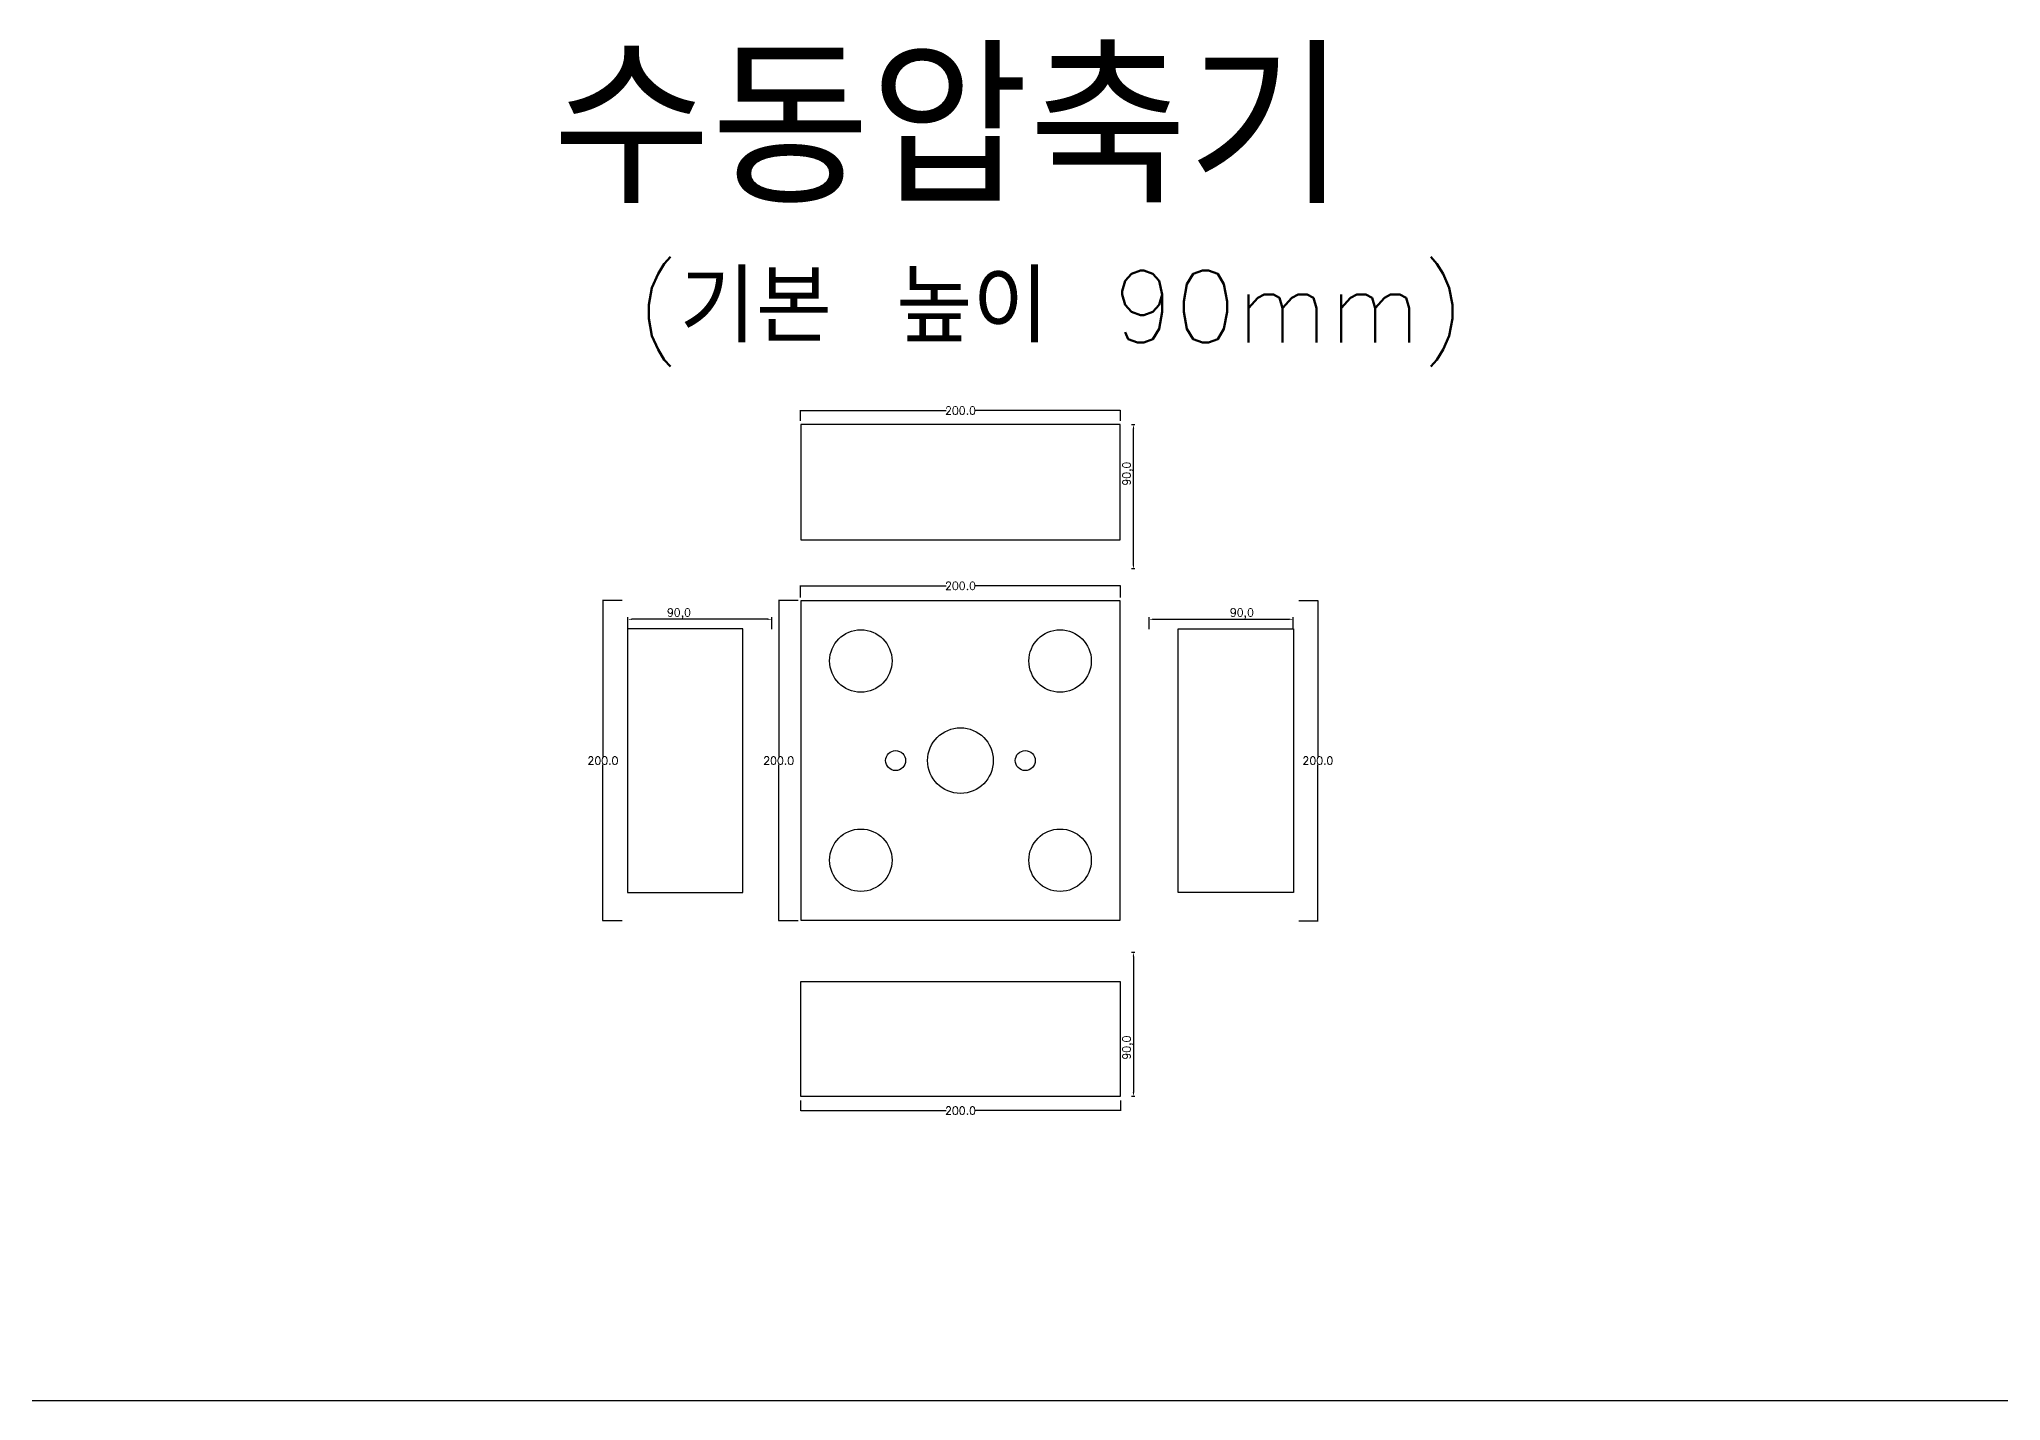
# Model space of a CAD drawing. Header units: millimetres. Extents: x -25 to 19775, y 172 to 9172.
# Drawn here: x 4841 to 6067, y 3772 to 4623 of the extents above; entities that cross this region are included whole.
import ezdxf

# ---------------------------------------------------------------- set-up
doc = ezdxf.new("R2010")
doc.units = ezdxf.units.MM
for name, color, linetype in [('TEXT', 7, 'Continuous'), ('볼트 구멍', 7, 'Continuous'), ('치구', 7, 'Continuous'), ('치수', 7, 'Continuous')]:
    doc.layers.add(name, color=color, linetype=linetype)
doc.styles.get("Standard").update_dxf_attribs({"font": 'txt.shx', "bigfont": 'whgtxt.shx'})
doc.dimstyles.new('ISO-25', dxfattribs={"dimtxt": 2.5, "dimasz": 2.5, "dimexe": 1.25, "dimexo": 0.625, "dimtad": 1, "dimtxsty": 'Standard', "dimcen": 2.5, "dimadec": 0, "dimazin": 0, "dimtfac": 1, "dimtmove": 0, "dimatfit": 3, "dimfxl": 0, "dimarcsym": 0})
doc.dimstyles.get("Standard").update_dxf_attribs({"dimtxt": 7, "dimasz": 0.18, "dimexe": 0.18, "dimexo": 0.0625, "dimgap": 0.09, "dimtad": 0, "dimtih": 1, "dimtoh": 1, "dimdec": 1, "dimzin": 0, "dimdsep": 46, "dimtxsty": 'Standard', "dimcen": 0.09, "dimadec": 0, "dimazin": 0, "dimtfac": 1, "dimtdec": 1, "dimtofl": 0, "dimtmove": 0, "dimatfit": 3, "dimfxl": 0, "dimtolj": 1, "dimtzin": 0, "dimarcsym": 0})

# ---------------------------------------------------------------- blocks, each defined once
blk = doc.blocks.new('*D221')
at = {"layer": 'Defpoints', "color": 0}
for p in [(5526.3, 4052), (5524.6, 3962), (5526.3, 3962)]:
    blk.add_point(p, dxfattribs=at)
at = {"layer": '치수', "color": 0, "lineweight": -2}
for p, q in [((5525.6, 4052), (5523.4, 4052)), ((5524.6, 4049.5), (5524.6, 3964.5)), ((5525.6, 3962), (5523.4, 3962))]:
    blk.add_line(p, q, dxfattribs=at)
at = {"layer": '치수', "color": 0}
for points in [[(5524.2, 4049.5), (5525.1, 4049.5), (5524.6, 4052)], [(5524.2, 3964.5), (5525.1, 3964.5), (5524.6, 3962)]]:
    blk.add_solid(points, dxfattribs=at)
at = {"layer": '치수', "color": 0, "insert": (5521.1, 3992.5), "char_height": 5, "attachment_point": 5, "rotation": 90}
blk.add_mtext('90,0', dxfattribs=at)
blk = doc.blocks.new('*D222')
at = {"layer": 'Defpoints', "color": 0}
for p in [(5316.6, 3959.5), (5516.6, 3959.5), (5516.6, 3953.1)]:
    blk.add_point(p, dxfattribs=at)
at = {"layer": '치수', "color": 0, "lineweight": -2}
for p, q in [((5316.6, 3959.5), (5316.6, 3953)), ((5516.6, 3959.5), (5516.6, 3953)), ((5316.8, 3953.1), (5407.7, 3953.1)), ((5516.4, 3953.1), (5425.4, 3953.1))]:
    blk.add_line(p, q, dxfattribs=at)
at = {"layer": '치수', "color": 0}
for points in [[(5316.8, 3953.2), (5316.8, 3953.1), (5316.6, 3953.1)], [(5516.4, 3953.2), (5516.4, 3953.1), (5516.6, 3953.1)]]:
    blk.add_solid(points, dxfattribs=at)
at = {"layer": '치수', "color": 0, "insert": (5416.6, 3953.1), "char_height": 5, "attachment_point": 5}
blk.add_mtext('\\A1;200.0', dxfattribs=at)
blk = doc.blocks.new('*D223')
at = {"layer": 'Defpoints', "color": 0}
for p in [(5516.6, 4390.5), (5316.6, 4384.1), (5516.6, 4384.1)]:
    blk.add_point(p, dxfattribs=at)
at = {"layer": '치수', "color": 0, "lineweight": -2}
for p, q in [((5316.6, 4384.2), (5316.6, 4390.7)), ((5316.8, 4390.5), (5407.7, 4390.5)), ((5516.4, 4390.5), (5425.4, 4390.5)), ((5516.6, 4384.2), (5516.6, 4390.7))]:
    blk.add_line(p, q, dxfattribs=at)
at = {"layer": '치수', "color": 0}
for points in [[(5316.8, 4390.5), (5316.8, 4390.5), (5316.6, 4390.5)], [(5516.4, 4390.5), (5516.4, 4390.5), (5516.6, 4390.5)]]:
    blk.add_solid(points, dxfattribs=at)
at = {"layer": '치수', "color": 0, "insert": (5416.6, 4390.5), "char_height": 5, "attachment_point": 5}
blk.add_mtext('\\A1;200.0', dxfattribs=at)
blk = doc.blocks.new('*D224')
at = {"layer": 'Defpoints', "color": 0}
for p in [(5208.7, 4260.1), (5208.7, 4253.3), (5298.7, 4253.3)]:
    blk.add_point(p, dxfattribs=at)
at = {"layer": '치수', "color": 0, "lineweight": -2}
for p, q in [((5208.7, 4253.9), (5208.7, 4261.4)), ((5296.2, 4260.1), (5211.2, 4260.1)), ((5298.7, 4253.9), (5298.7, 4261.4))]:
    blk.add_line(p, q, dxfattribs=at)
at = {"layer": '치수', "color": 0}
for points in [[(5211.2, 4260.5), (5211.2, 4259.7), (5208.7, 4260.1)], [(5296.2, 4260.5), (5296.2, 4259.7), (5298.7, 4260.1)]]:
    blk.add_solid(points, dxfattribs=at)
at = {"layer": '치수', "color": 0, "insert": (5240.7, 4263.6), "char_height": 5, "attachment_point": 5}
blk.add_mtext('90,0', dxfattribs=at)
blk = doc.blocks.new('*D225')
at = {"layer": 'Defpoints', "color": 0}
for p in [(5516.6, 4281), (5316.6, 4273.6), (5516.6, 4273.6)]:
    blk.add_point(p, dxfattribs=at)
at = {"layer": '치수', "color": 0, "lineweight": -2}
for p, q in [((5316.6, 4273.7), (5316.6, 4281.2)), ((5316.8, 4281), (5407.7, 4281)), ((5516.4, 4281), (5425.4, 4281)), ((5516.6, 4273.7), (5516.6, 4281.2))]:
    blk.add_line(p, q, dxfattribs=at)
at = {"layer": '치수', "color": 0}
for points in [[(5316.8, 4281.1), (5316.8, 4281), (5316.6, 4281)], [(5516.4, 4281.1), (5516.4, 4281), (5516.6, 4281)]]:
    blk.add_solid(points, dxfattribs=at)
at = {"layer": '치수', "color": 0, "insert": (5416.6, 4281), "char_height": 5, "attachment_point": 5}
blk.add_mtext('\\A1;200.0', dxfattribs=at)
blk = doc.blocks.new('*D226')
at = {"layer": 'Defpoints', "color": 0}
for p in [(5534.4, 4253.3), (5624.4, 4260.1), (5624.4, 4253.3)]:
    blk.add_point(p, dxfattribs=at)
at = {"layer": '치수', "color": 0, "lineweight": -2}
for p, q in [((5534.4, 4253.9), (5534.4, 4261.4)), ((5536.9, 4260.1), (5621.9, 4260.1)), ((5624.4, 4253.9), (5624.4, 4261.4))]:
    blk.add_line(p, q, dxfattribs=at)
at = {"layer": '치수', "color": 0}
for points in [[(5536.9, 4260.5), (5536.9, 4259.7), (5534.4, 4260.1)], [(5621.9, 4260.5), (5621.9, 4259.7), (5624.4, 4260.1)]]:
    blk.add_solid(points, dxfattribs=at)
at = {"layer": '치수', "color": 0, "insert": (5592.4, 4263.6), "char_height": 5, "attachment_point": 5}
blk.add_mtext('90,0', dxfattribs=at)
blk = doc.blocks.new('*D227')
at = {"layer": 'Defpoints', "color": 0}
for p in [(5524.6, 4381.6), (5526.3, 4381.6), (5526.3, 4291.6)]:
    blk.add_point(p, dxfattribs=at)
at = {"layer": '치수', "color": 0, "lineweight": -2}
for p, q in [((5525.6, 4381.6), (5523.4, 4381.6)), ((5524.6, 4294.1), (5524.6, 4379.1)), ((5525.6, 4291.6), (5523.4, 4291.6))]:
    blk.add_line(p, q, dxfattribs=at)
at = {"layer": '치수', "color": 0}
for points in [[(5524.2, 4379.1), (5525.1, 4379.1), (5524.6, 4381.6)], [(5524.2, 4294.1), (5525.1, 4294.1), (5524.6, 4291.6)]]:
    blk.add_solid(points, dxfattribs=at)
at = {"layer": '치수', "color": 0, "insert": (5521.1, 4351.1), "char_height": 5, "attachment_point": 5, "rotation": 90}
blk.add_mtext('90,0', dxfattribs=at)
blk = doc.blocks.new('*D228')
at = {"layer": 'Defpoints', "color": 0}
for p in [(5205.3, 4271.8), (5193.2, 4071.8), (5205.3, 4071.8)]:
    blk.add_point(p, dxfattribs=at)
at = {"layer": '치수', "color": 0, "lineweight": -2}
for p, q in [((5205.2, 4271.8), (5193, 4271.8)), ((5193.2, 4271.6), (5193.2, 4174.4)), ((5193.2, 4072), (5193.2, 4169.2)), ((5205.2, 4071.8), (5193, 4071.8))]:
    blk.add_line(p, q, dxfattribs=at)
at = {"layer": '치수', "color": 0}
for points in [[(5193.2, 4271.6), (5193.2, 4271.6), (5193.2, 4271.8)], [(5193.2, 4072), (5193.2, 4072), (5193.2, 4071.8)]]:
    blk.add_solid(points, dxfattribs=at)
at = {"layer": '치수', "color": 0, "insert": (5193.2, 4171.8), "char_height": 5, "attachment_point": 5}
blk.add_mtext('\\A1;200.0', dxfattribs=at)
blk = doc.blocks.new('*D229')
at = {"layer": 'Defpoints', "color": 0}
for p in [(5627.9, 4271.8), (5627.9, 4071.8), (5639.9, 4071.8)]:
    blk.add_point(p, dxfattribs=at)
at = {"layer": '치수', "color": 0, "lineweight": -2}
for p, q in [((5627.9, 4271.8), (5640.1, 4271.8)), ((5639.9, 4271.6), (5639.9, 4174.4)), ((5639.9, 4072), (5639.9, 4169.2)), ((5627.9, 4071.8), (5640.1, 4071.8))]:
    blk.add_line(p, q, dxfattribs=at)
at = {"layer": '치수', "color": 0}
for points in [[(5639.9, 4271.6), (5640, 4271.6), (5639.9, 4271.8)], [(5639.9, 4072), (5640, 4072), (5639.9, 4071.8)]]:
    blk.add_solid(points, dxfattribs=at)
at = {"layer": '치수', "color": 0, "insert": (5639.9, 4171.8), "char_height": 5, "attachment_point": 5}
blk.add_mtext('\\A1;200.0', dxfattribs=at)
blk = doc.blocks.new('*D230')
at = {"layer": 'Defpoints', "color": 0}
for p in [(5315.1, 4271.8), (5303, 4071.8), (5315.1, 4071.8)]:
    blk.add_point(p, dxfattribs=at)
at = {"layer": '치수', "color": 0, "lineweight": -2}
for p, q in [((5315.1, 4271.8), (5302.9, 4271.8)), ((5303, 4271.6), (5303, 4174.4)), ((5303, 4072), (5303, 4169.2)), ((5315.1, 4071.8), (5302.9, 4071.8))]:
    blk.add_line(p, q, dxfattribs=at)
at = {"layer": '치수', "color": 0}
for points in [[(5303, 4271.6), (5303.1, 4271.6), (5303, 4271.8)], [(5303, 4072), (5303.1, 4072), (5303, 4071.8)]]:
    blk.add_solid(points, dxfattribs=at)
at = {"layer": '치수', "color": 0, "insert": (5303, 4171.8), "char_height": 5, "attachment_point": 5}
blk.add_mtext('\\A1;200.0', dxfattribs=at)

msp = doc.modelspace()

# ---------------------------------------------------------------- linework, layer by layer
at = {"layer": 'TEXT', "color": 6}
msp.add_line((19775.462, 3771.825), (-24.538, 3771.825), dxfattribs=at)
at = {"layer": '볼트 구멍', "color": 3}
for centre, radius in [((5416.575, 4171.825), 20.5), ((5376.075, 4171.825), 6.25), ((5457.075, 4171.825), 6.25)]:
    msp.add_circle(centre, radius, dxfattribs=at)
at = {"layer": '치구'}
for points in [[(5316.825, 4309.794), (5516.325, 4309.794), (5516.325, 4381.794), (5316.825, 4381.794)], [(5316.825, 4072.075), (5516.325, 4072.075), (5516.325, 4271.575), (5316.825, 4271.575)], [(5280.575, 4254.175), (5208.575, 4254.175), (5208.575, 4089.475), (5280.575, 4089.475)], [(5552.575, 4254.175), (5624.575, 4254.175), (5624.575, 4089.475), (5552.575, 4089.475)], [(5316.825, 4033.856), (5516.325, 4033.856), (5516.325, 3961.856), (5316.825, 3961.856)]]:
    msp.add_lwpolyline(points, close=True, dxfattribs=at)
for centre in [(5354.325, 4234.075), (5478.825, 4234.075), (5354.325, 4109.575), (5478.825, 4109.575)]:
    msp.add_circle(centre, 19.5, dxfattribs=at)

# ---------------------------------------------------------------- texts
at = {"layer": 'TEXT', "linetype": 'Continuous'}
msp.add_text('수동압축기', height=93.75, dxfattribs=at).set_placement((5161.627, 4520.051))
at = {"layer": 'TEXT', "color": 3}
msp.add_text(' (기본 높이 90mm)', height=45, dxfattribs=at).set_placement((5173.989, 4432.999))

# ---------------------------------------------------------------- dimensions: what is measured, and where the dimension line sits
at = {"layer": '치수', "color": 4}
for base, p1, p2, dimstyle, override, picture, middle in [((5516.575, 4390.516), (5316.575, 4384.118), (5516.575, 4384.118), 'Standard', {"dimtxt": 5}, '*D223', (5416.575, 4390.516)), ((5624.425, 4260.102), (5534.425, 4253.325), (5624.425, 4253.325), 'ISO-25', {"dimtxt": 5, "dimdec": 1, "dimzin": 0, "dimtdec": 1}, '*D226', (5592.425, 4260.102)), ((5516.575, 3953.134), (5316.575, 3959.531), (5516.575, 3959.531), 'Standard', {"dimtxt": 5}, '*D222', (5416.575, 3953.134))]:
    dim = msp.add_linear_dim(base=base, p1=p1, p2=p2, dimstyle=dimstyle, override=override, dxfattribs=at)
    dim.commit()
    dim.dimension.update_dxf_attribs({"geometry": picture, "text_midpoint": middle, "dimtype": 160})
for base, p1, p2, angle, picture, middle in [((5524.642, 4381.644), (5526.255, 4291.644), (5526.255, 4381.644), 90, '*D227', (5524.642, 4351.144)), ((5208.725, 4260.102), (5298.725, 4253.325), (5208.725, 4253.325), 180, '*D224', (5240.725, 4260.102)), ((5524.642, 3962.006), (5526.255, 4052.006), (5526.255, 3962.006), 270, '*D221', (5524.642, 3992.506))]:
    dim = msp.add_linear_dim(base=base, p1=p1, p2=p2, angle=angle, dimstyle='ISO-25', override={"dimtxt": 5, "dimdec": 1, "dimzin": 0, "dimtdec": 1}, dxfattribs=at)
    dim.commit()
    dim.dimension.update_dxf_attribs({"geometry": picture, "text_midpoint": middle, "dimtype": 160})
dim = msp.add_linear_dim(base=(5516.575, 4281.047), p1=(5316.575, 4273.65), p2=(5516.575, 4273.65), dimstyle='Standard', override={"dimtxt": 5}, dxfattribs=at)
dim.commit()
dim.dimension.update_dxf_attribs({"geometry": '*D225', "text_midpoint": (5416.575, 4281.047)})
for base, p1, p2, picture, middle in [((5193.208, 4071.825), (5205.277, 4271.825), (5205.277, 4071.825), '*D228', (5193.208, 4171.825)), ((5303.046, 4071.825), (5315.115, 4271.825), (5315.115, 4071.825), '*D230', (5303.046, 4171.825)), ((5639.943, 4071.825), (5627.874, 4271.825), (5627.874, 4071.825), '*D229', (5639.943, 4171.825))]:
    dim = msp.add_linear_dim(base=base, p1=p1, p2=p2, angle=90, dimstyle='Standard', override={"dimtxt": 5}, dxfattribs=at)
    dim.commit()
    dim.dimension.update_dxf_attribs({"geometry": picture, "text_midpoint": middle})

doc.saveas('drawing.dxf')
